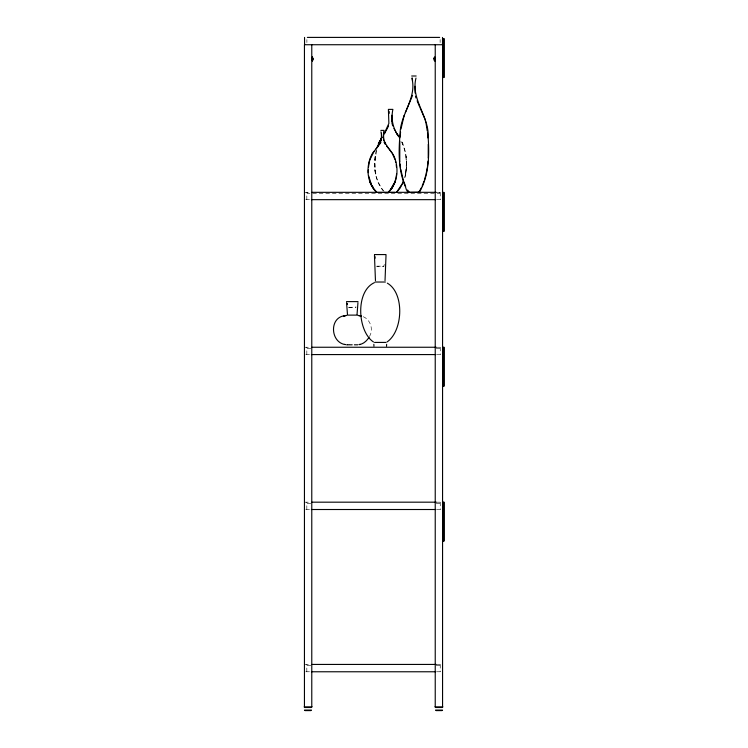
<?xml version="1.0" encoding="UTF-8"?>
<svg xmlns="http://www.w3.org/2000/svg" width="748" height="748" viewBox="0 0 748 748"><rect width="100%" height="100%" fill="white"/><g stroke="black" fill="none" stroke-linecap="round" stroke-linejoin="round"><path stroke-width="0.56" stroke-dasharray="3.74 2.81" d="M374.888 163.588C374.318 173.826 377.862 184.111 384.481 191.927M404.696 177.416C407.969 165.486 406.575 152.227 401.237 141.082L402.714 144.336M406.08 171.301L405.294 175.35L406.398 163.588M376.263 150.311C373.065 163.952 373.916 179.529 383.144 190.768M375.131 156.584L374.589 167.393L375.72 175.537M384.313 264.418L383.799 266.372L376.674 266.372M404.92 177.65C408.268 165.56 406.884 152.106 401.48 140.811L402.948 144.093L401.48 140.811M405.566 175.537L406.678 163.541M376.524 150.498L374.879 163.588L375.992 175.35L375.216 171.301M348.699 307.419L356.151 307.007M369.456 336.516C373.673 329.831 370.606 319.592 363.154 316.685M306.83 199.632L306.83 192.358M306.83 354.552L306.83 347.278M306.83 509.481L306.83 502.207M306.83 671.741L306.83 664.458M440.263 664.43L440.179 671.741M440.263 192.329L440.263 199.66M440.263 347.25L440.263 354.58M440.263 502.179L440.263 509.51M304.595 192.329L310.831 192.329M436.178 192.329L442.414 192.329M305.764 199.66L310.429 199.66M436.58 199.66L442.414 199.66M376.777 266.148L383.986 266.148M348.68 307.306L356.001 307.306M304.595 347.25L310.831 347.25M436.178 347.25L442.414 347.25M310.831 348.475L307.353 348.475L307.353 347.25M436.178 348.475L439.665 348.475L439.665 347.25M305.764 354.58L310.429 354.58M436.58 354.58L442.414 354.58M304.595 502.179L310.831 502.179M436.178 502.179L442.414 502.179M310.831 503.395L307.353 503.395L307.353 502.179M436.178 503.395L439.665 503.395L439.665 502.179M305.764 509.51L310.429 509.51M436.58 509.51L442.414 509.51M304.595 664.43L310.831 664.43M436.178 664.43L442.414 664.43M310.831 665.655L307.353 665.655L307.353 664.43M436.178 665.655L439.665 665.655L439.665 664.43M305.764 671.769L310.429 671.769M436.58 671.769L442.414 671.769M405.865 156.706L406.192 160.025L406.145 156.584M440.123 39.56L440.123 42.58M439.665 192.329L439.665 193.545L307.353 193.545L307.353 192.329M306.895 39.56L306.895 42.58M375.421 156.706L375.103 160.025L375.421 156.706"/><path stroke-width="1.12" d="M311.766 60.401L311.86 58.466L311.766 59.933M311.766 57.83L311.766 57.353M312.402 60.186L312.402 60.906L312.402 57.054L312.402 57.933M312.542 60.551L312.542 57.119L312.542 57.961M433.887 58.559L434.055 57.886L434.055 60.074M434.616 57.633L434.466 57.119L434.466 60.812M434.616 60.831L434.616 57.287M435.252 57.923C435.093 55.034 435.177 62.486 435.158 60.214M435.252 60.036L435.252 60.831M443.91 541.047L443.91 502.179L442.685 502.179L442.685 541.047L443.91 541.047L443.91 502.179M443.91 386.155L443.91 347.278L442.685 347.278L442.685 386.155L443.91 386.155L443.91 347.278M443.91 231.3L443.91 192.423L442.685 192.423L442.685 231.3L443.91 231.3L443.91 192.423M443.91 77.493L443.91 38.625L442.685 38.625L442.685 77.493L443.91 77.493L443.91 38.625M392.008 123.523L391.859 115.229M391.756 119.269L391.83 121.363L391.765 117.23M368.259 172.685L368.287 169.861M373.85 344.304L373.935 346.193M304.099 706.907L312.122 706.888M434.887 706.907L442.91 706.888M415.084 86.272L415.093 93.042M311.822 59.111C313.664 59.214 313.861 57.746 311.766 58.989M375.459 280.65L374.458 255.339M399.806 141.129L399.778 161.886M428.23 158.015L428.239 144.392M386.015 255.339L385.024 280.65M415.981 78.073C410.502 99.68 429.586 116.408 428.165 137.754C429.446 156.182 428.838 175.817 419.422 192.245C417.59 192.255 415.757 192.255 413.915 192.292C408.922 192.133 407.192 193.797 405.528 187.009C398.263 170.31 398.469 151.648 400.087 133.855C400.161 114.145 417.188 98.343 411.858 78.073M347.474 314.441L346.567 302.678M400.087 137.034L400.573 132.078M383.649 131.844L383.574 140.792M384.033 131.835C380.975 141.494 389.222 147.889 393.579 155.294C399.245 167.234 398.067 182.849 388.418 192.442L376.581 192.442C366.286 182.166 365.585 165.046 372.738 152.844C377.852 146.888 383.425 140.259 380.966 131.835M396.646 173.658L396.038 177.697M381.424 140.792L381.471 133.294M312.954 60.074L313.047 59.223M386.538 346.193L386.623 344.304M427.435 166.449L428.052 161.138M368.493 167.197L369.073 163.148M357.955 302.678L357.039 314.441M312.43 58.615L312.542 59.513M312.477 58.793L312.505 58.625M400.937 129.114L404.182 115.323M426.117 173.891L427.304 167.515M434.466 59.56L434.466 58.447M412.569 95.342L405.313 112.686M369.222 162.363L369.811 160.081M424.425 180.137L425.836 174.939M394.748 182.063L395.823 178.744M370.082 159.324L374.037 151.442M377.151 147.234L382.106 137.024L378.32 144.093L379.816 140.811M377.413 147.45L378.189 145.374M422.181 186.093L424.051 181.138M434.616 59.111L434.616 58.793M402.274 183.643L403.172 181.558M403.368 181.886L400.012 188.253L396.328 192.442M393.345 185.766L391.167 189.207L394.916 182.288L391.073 188.87L388.343 192.058M394.355 182.914L391.073 188.87M388.577 125.888L385.875 131.171M421.236 187.935L419.245 191.6M384.21 133.602L388.876 123.429L388.399 109.386L392.887 109.386C390.643 119.549 393.242 129.694 399.713 137.828M384.444 133.883L385.398 132.078M401.798 184.476L396.805 191.927M380.854 142.438L375.468 149.675M368.951 337.488C366.679 340.938 363.313 344.164 359.012 344.594L360.078 344.417M442.507 44.702L442.507 37.428M407.538 190.001L408.894 191.666M304.548 37.409L304.548 44.73M374.337 282.688C355.169 291.402 357.469 331.345 373.476 341.986M386.997 341.986C402.957 331.261 404.874 293.263 387.333 283.155M346.38 315.441L343.472 316.03L346.352 315.441M345.165 315.665C328.886 317.04 330.279 342.678 345.501 344.594L344.435 344.417M312.402 59.354L312.458 58.802M307.353 37.4L439.665 37.4M411.671 76.006L416.159 76.006M380.826 130.395L384.173 130.395M311.991 192.329L436.178 192.329M389.194 192.442L394.897 192.442M311.392 199.66L435.626 199.66M374.458 254.572L386.015 254.572M375.075 282.024L385.398 282.024M346.483 301.612L358.03 301.612M347.091 315.114L357.422 315.114M374.542 342.416L385.931 342.416M346.558 344.8L347.296 344.8M347.698 344.8L348.736 344.8M349.353 344.8L352.196 344.8M354.384 344.8L357.75 344.8M311.991 347.25L436.178 347.25M311.392 354.58L435.626 354.58M311.991 502.179L436.178 502.179M311.392 509.51L435.626 509.51M311.991 664.43L436.178 664.43M311.392 671.769L435.626 671.769M304.445 707.496L311.486 707.496M435.523 707.496L442.564 707.496M304.445 710.086L311.486 710.086M435.523 710.086L442.564 710.086M304.969 710.6L310.962 710.6M436.047 710.6L442.04 710.6M418.431 191.61L418.936 191.61M361.088 316.03L358.161 315.441L361.041 316.03M373.925 188.87L376.655 192.058M389.025 149.067L386.594 146.01M389.53 149.675L392.046 153.05M371.653 185.766L370.082 182.288L373.832 189.207M384.145 142.438L385.248 144.196M397.88 135.631L395.402 131.171M397.076 133.602L398.647 136.211M392.485 153.854L394.916 159.324M393.972 128.478L394.925 130.274M420.105 107.852L425.014 119.25M370.251 182.063L371.429 184.625L368.54 175.621M417.113 100.756L419.647 106.842M403.78 181.549L405.65 186.411M347.166 303.379L347.53 304.464M392.242 124.308L392.7 125.888M403.406 180.577L400.722 169.216M395.383 160.839L395.776 162.363M415.486 96.193L415.925 97.913M425.285 120.325L425.818 122.485M426.089 123.57L427.258 130.965M374.832 256.34L375.141 258.163M396.206 164.719L396.505 167.197M400.03 163.98L400.526 168.169M389.1 111.321L389.269 113.266M427.491 132.873L427.912 137.912M412.363 78.082L412.541 80.887M442.564 706.72L442.564 44.73L304.445 44.73L304.445 706.72M435.233 44.73L435.233 706.72M311.776 44.73L311.776 706.72M380.049 141.082L378.572 144.336L381.274 138.932L380.049 141.082M380.564 142.316L379.517 144.027L380.573 142.326M385.51 144.046L384.425 142.326L385.482 144.027M373.402 188.029L371.821 185.485L373.402 188.019"/></g></svg>
